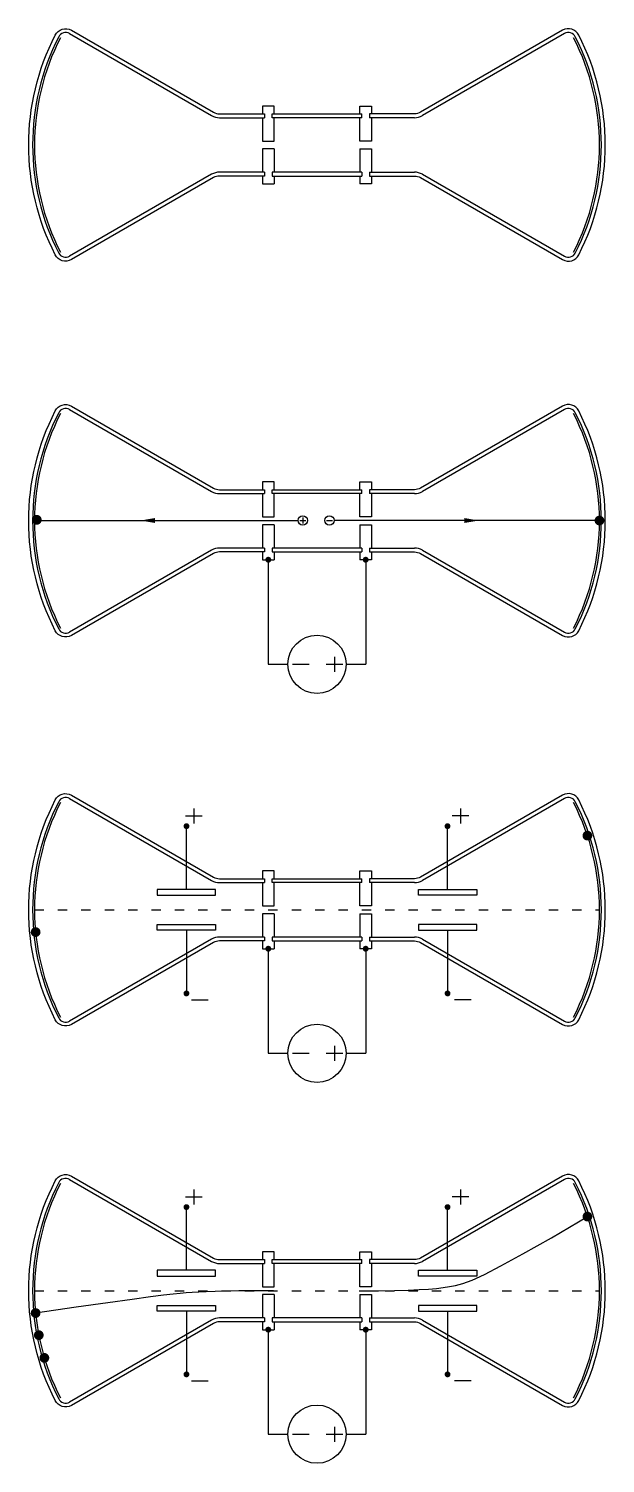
# Model space of a CAD drawing. Extents: x 78 to 226, y -229 to 140.
import ezdxf

# ---------------------------------------------------------------- set-up
doc = ezdxf.new("R2010")
doc.units = 0
doc.header["$LTSCALE"] = 0.2
doc.linetypes.add('ACAD_ISO03W100', pattern=[30, 12, -18])
doc.layers.get('0').update_dxf_attribs({"linetype": 'CONTINUOUS'})

msp = doc.modelspace()

# ---------------------------------------------------------------- linework, layer by layer
for p, q in [((88.47, 138.6), (124.95, 117.54)), ((215.53, 138.6), (179.05, 117.54)), ((138, 120), (138, 118)), ((141, 120), (138, 120)), ((138.5, 118), (138.5, 117)), ((140.5, 118), (163.5, 118)), ((140.5, 117), (140.5, 118)), ((141, 118), (141, 120)), ((163, 120), (166, 120)), ((163, 118), (163, 120)), ((163.5, 117), (163.5, 118)), ((165.5, 118), (165.5, 117)), ((166, 120), (166, 118)), ((126.95, 117), (138.5, 117)), ((138, 117), (138, 111)), ((163.5, 117), (140.5, 117)), ((141, 111), (141, 117)), ((163, 111), (163, 117)), ((177.05, 117), (165.5, 117)), ((166, 117), (166, 111)), ((138, 111), (141, 111)), ((166, 111), (163, 111)), ((141, 109), (138, 109)), ((138, 109), (138, 103)), ((141, 109), (141, 103)), ((163, 109), (163, 103)), ((163, 109), (166, 109)), ((166, 109), (166, 103)), ((124.95, 102.46), (88.47, 81.4)), ((138.5, 103), (126.95, 103)), ((138, 102), (138, 100)), ((138, 100), (141, 100)), ((138.5, 103), (138.5, 102)), ((163.5, 103), (140.5, 103)), ((140.5, 103), (140.5, 102)), ((140.5, 102), (163.5, 102)), ((141, 102), (141, 100)), ((163, 102), (163, 100)), ((166, 100), (163, 100)), ((163.5, 103), (163.5, 102)), ((165.5, 103), (165.5, 102)), ((165.5, 103), (177.05, 103)), ((166, 102), (166, 100)), ((179.05, 102.46), (215.53, 81.4)), ((88.47, 42.02), (124.95, 20.96)), ((215.53, 42.02), (179.05, 20.96)), ((141, 23.42), (138, 23.42)), ((138, 23.42), (138, 21.42)), ((141, 21.42), (141, 23.42)), ((163, 23.42), (166, 23.42)), ((163, 21.42), (163, 23.42)), ((166, 23.42), (166, 21.42)), ((126.95, 20.42), (138.5, 20.42)), ((138, 20.42), (138, 14.42)), ((138.5, 21.42), (138.5, 20.42)), ((140.5, 21.42), (163.5, 21.42)), ((140.5, 20.42), (140.5, 21.42)), ((163.5, 20.42), (140.5, 20.42)), ((141, 14.42), (141, 20.42)), ((163, 14.42), (163, 20.42)), ((163.5, 20.42), (163.5, 21.42)), ((165.5, 21.42), (165.5, 20.42)), ((177.05, 20.42), (165.5, 20.42)), ((166, 20.42), (166, 14.42)), ((79.5, 13.49), (146.92, 13.49)), ((138, 14.42), (141, 14.42)), ((138, 12.42), (138, 6.42)), ((141, 12.42), (138, 12.42)), ((141, 12.42), (141, 6.42)), ((147.61, 13.47), (149.16, 13.47)), ((148.34, 14.24), (148.34, 12.76)), ((154.43, 13.47), (155.99, 13.47)), ((224.5, 13.49), (156.69, 13.49)), ((166, 14.42), (163, 14.42)), ((163, 12.42), (163, 6.42)), ((163, 12.42), (166, 12.42)), ((166, 12.42), (166, 6.42)), ((124.95, 5.89), (88.47, -15.17)), ((138.5, 6.42), (126.95, 6.42)), ((138, 5.42), (138, 3.42)), ((138.5, 6.42), (138.5, 5.42)), ((163.5, 6.42), (140.5, 6.42)), ((140.5, 6.42), (140.5, 5.42)), ((140.5, 5.42), (163.5, 5.42)), ((141, 5.42), (141, 3.42)), ((163, 5.42), (163, 3.42)), ((163.5, 6.42), (163.5, 5.42)), ((165.5, 6.42), (177.05, 6.42)), ((165.5, 6.42), (165.5, 5.42)), ((166, 5.42), (166, 3.42)), ((179.05, 5.89), (215.53, -15.17)), ((138, 3.42), (141, 3.42)), ((139.5, 3.42), (139.5, -23.44)), ((166, 3.42), (163, 3.42)), ((164.5, 3.42), (164.5, -23.44)), ((156.49, -21.54), (156.49, -25.41)), ((139.5, -23.44), (144.52, -23.44)), ((145.73, -23.44), (149.99, -23.44)), ((154.36, -23.44), (158.62, -23.44)), ((159.48, -23.44), (164.5, -23.44)), ((88.47, -57.94), (124.95, -79)), ((215.53, -57.94), (179.05, -79)), ((118.24, -62.38), (122.5, -62.38)), ((120.37, -60.48), (120.37, -64.35)), ((190.96, -62.38), (186.7, -62.38)), ((188.83, -60.48), (188.83, -64.35)), ((118.49, -81.28), (118.49, -65.04)), ((185.51, -81.28), (185.51, -65.04)), ((138, -76.53), (138, -78.53)), ((141, -76.53), (138, -76.53)), ((141, -78.53), (141, -76.53)), ((163, -78.53), (163, -76.53)), ((163, -76.53), (166, -76.53)), ((166, -76.53), (166, -78.53)), ((126.95, -79.53), (138.5, -79.53)), ((138, -79.53), (138, -85.53)), ((138.5, -78.53), (138.5, -79.53)), ((140.5, -78.53), (163.5, -78.53)), ((140.5, -79.53), (140.5, -78.53)), ((163.5, -79.53), (140.5, -79.53)), ((141, -85.53), (141, -79.53)), ((163, -85.53), (163, -79.53)), ((163.5, -79.53), (163.5, -78.53)), ((165.5, -78.53), (165.5, -79.53)), ((177.05, -79.53), (165.5, -79.53)), ((166, -79.53), (166, -85.53)), ((125.96, -81.28), (111.01, -81.28)), ((111.01, -81.28), (111.01, -82.76)), ((111.01, -82.76), (125.96, -82.76)), ((125.96, -82.76), (125.96, -81.28)), ((178.04, -81.28), (192.99, -81.28)), ((178.04, -82.76), (178.04, -81.28)), ((192.99, -82.76), (178.04, -82.76)), ((192.99, -81.28), (192.99, -82.76)), ((138, -85.53), (141, -85.53)), ((138, -87.53), (138, -93.53)), ((141, -87.53), (138, -87.53)), ((141, -87.53), (141, -93.53)), ((166, -85.53), (163, -85.53)), ((163, -87.53), (163, -93.53)), ((163, -87.53), (166, -87.53)), ((166, -87.53), (166, -93.53)), ((111.01, -90.3), (125.96, -90.3)), ((111.01, -91.78), (111.01, -90.3)), ((125.96, -91.78), (111.01, -91.78)), ((118.49, -91.78), (118.49, -108.02)), ((125.96, -90.3), (125.96, -91.78)), ((192.99, -90.3), (178.04, -90.3)), ((178.04, -90.3), (178.04, -91.78)), ((178.04, -91.78), (192.99, -91.78)), ((185.51, -91.78), (185.51, -108.02)), ((192.99, -91.78), (192.99, -90.3)), ((124.95, -94.07), (88.47, -115.13)), ((138.5, -93.53), (126.95, -93.53)), ((138, -94.53), (138, -96.53)), ((138.5, -93.53), (138.5, -94.53)), ((163.5, -93.53), (140.5, -93.53)), ((140.5, -93.53), (140.5, -94.53)), ((140.5, -94.53), (163.5, -94.53)), ((141, -94.53), (141, -96.53)), ((163, -94.53), (163, -96.53)), ((163.5, -93.53), (163.5, -94.53)), ((165.5, -93.53), (177.05, -93.53)), ((165.5, -93.53), (165.5, -94.53)), ((166, -94.53), (166, -96.53)), ((179.05, -94.07), (215.53, -115.13)), ((138, -96.53), (141, -96.53)), ((139.5, -96.53), (139.5, -123.39)), ((166, -96.53), (163, -96.53)), ((164.5, -96.53), (164.5, -123.39)), ((119.78, -109.64), (124.04, -109.64)), ((191.55, -109.64), (187.29, -109.64)), ((156.49, -121.49), (156.49, -125.36)), ((139.5, -123.39), (144.52, -123.39)), ((145.73, -123.39), (149.99, -123.39)), ((154.36, -123.39), (158.62, -123.39)), ((159.48, -123.39), (164.5, -123.39)), ((88.47, -155.81), (124.95, -176.87)), ((120.37, -158.36), (120.37, -162.23)), ((215.53, -155.81), (179.05, -176.87)), ((188.83, -158.36), (188.83, -162.23)), ((118.24, -160.25), (122.5, -160.25)), ((190.96, -160.25), (186.7, -160.25)), ((118.49, -179.16), (118.49, -162.92)), ((185.51, -179.16), (185.51, -162.92)), ((141, -174.41), (138, -174.41)), ((138, -174.41), (138, -176.41)), ((138.5, -176.41), (138.5, -177.41)), ((140.5, -176.41), (163.5, -176.41)), ((140.5, -177.41), (140.5, -176.41)), ((141, -176.41), (141, -174.41)), ((163, -174.41), (166, -174.41)), ((163, -176.41), (163, -174.41)), ((163.5, -177.41), (163.5, -176.41)), ((165.5, -176.41), (165.5, -177.41)), ((166, -174.41), (166, -176.41)), ((125.96, -179.16), (111.01, -179.16)), ((111.01, -179.16), (111.01, -180.64)), ((125.96, -180.64), (125.96, -179.16)), ((126.95, -177.41), (138.5, -177.41)), ((138, -177.41), (138, -183.41)), ((163.5, -177.41), (140.5, -177.41)), ((141, -183.41), (141, -177.41)), ((163, -183.41), (163, -177.41)), ((177.05, -177.41), (165.5, -177.41)), ((166, -177.41), (166, -183.41)), ((178.04, -179.16), (192.99, -179.16)), ((178.04, -180.64), (178.04, -179.16)), ((192.99, -179.16), (192.99, -180.64)), ((111.01, -180.64), (125.96, -180.64)), ((138, -183.41), (141, -183.41)), ((166, -183.41), (163, -183.41)), ((192.99, -180.64), (178.04, -180.64)), ((141, -185.41), (138, -185.41)), ((138, -185.41), (138, -191.41)), ((141, -185.41), (141, -191.41)), ((163, -185.41), (166, -185.41)), ((163, -185.41), (163, -191.41)), ((166, -185.41), (166, -191.41)), ((111.01, -188.18), (125.96, -188.18)), ((111.01, -189.66), (111.01, -188.18)), ((125.96, -189.66), (111.01, -189.66)), ((118.49, -189.66), (118.49, -205.9)), ((125.96, -188.18), (125.96, -189.66)), ((138.5, -191.41), (126.95, -191.41)), ((138.5, -191.41), (138.5, -192.41)), ((163.5, -191.41), (140.5, -191.41)), ((140.5, -191.41), (140.5, -192.41)), ((163.5, -191.41), (163.5, -192.41)), ((165.5, -191.41), (177.05, -191.41)), ((165.5, -191.41), (165.5, -192.41)), ((192.99, -188.18), (178.04, -188.18)), ((178.04, -188.18), (178.04, -189.66)), ((178.04, -189.66), (192.99, -189.66)), ((185.51, -189.66), (185.51, -205.9)), ((192.99, -189.66), (192.99, -188.18)), ((124.95, -191.94), (88.47, -213)), ((138, -192.41), (138, -194.41)), ((138, -194.41), (141, -194.41)), ((139.5, -194.41), (139.5, -221.26)), ((140.5, -192.41), (163.5, -192.41)), ((141, -192.41), (141, -194.41)), ((163, -192.41), (163, -194.41)), ((166, -194.41), (163, -194.41)), ((164.5, -194.41), (164.5, -221.26)), ((166, -192.41), (166, -194.41)), ((179.05, -191.94), (215.53, -213)), ((119.78, -207.52), (124.04, -207.52)), ((191.55, -207.52), (187.29, -207.52)), ((156.49, -219.37), (156.49, -223.24)), ((139.5, -221.26), (144.52, -221.26)), ((145.73, -221.26), (149.99, -221.26)), ((154.36, -221.26), (158.62, -221.26)), ((159.48, -221.26), (164.5, -221.26))]:
    msp.add_line(p, q)
at = {"linetype": 'ACAD_ISO03W100'}
for p, q in [((79.5, -86.53), (224.5, -86.53)), ((79.5, -184.41), (224.5, -184.41))]:
    msp.add_line(p, q, dxfattribs=at)
for points in [[(138.5, 102), (126.95, 102, 0.131652), (125.45, 101.6), (88.97, 80.54, -0.429193), (84.8, 81.77, -0.240867), (84.8, 138.23, -0.429193), (88.97, 139.46), (125.45, 118.4, 0.131652), (126.95, 118), (138.5, 118)], [(165.5, 102), (177.05, 102, -0.131652), (178.55, 101.6), (215.03, 80.54, 0.429193), (219.2, 81.77, 0.240867), (219.2, 138.23, 0.429193), (215.03, 139.46), (178.55, 118.4, -0.131652), (177.05, 118), (165.5, 118)], [(138.5, 5.42), (126.95, 5.42, 0.131652), (125.45, 5.02), (88.97, -16.04, -0.429193), (84.8, -14.81, -0.240867), (84.8, 41.65, -0.429193), (88.97, 42.88), (125.45, 21.82, 0.131652), (126.95, 21.42), (138.5, 21.42)], [(165.5, 5.42), (177.05, 5.42, -0.131652), (178.55, 5.02), (215.03, -16.04, 0.429193), (219.2, -14.81, 0.240867), (219.2, 41.65, 0.429193), (215.03, 42.88), (178.55, 21.82, -0.131652), (177.05, 21.42), (165.5, 21.42)], [(138.5, -94.53), (126.95, -94.53, 0.131652), (125.45, -94.93), (88.97, -115.99, -0.429193), (84.8, -114.76, -0.240867), (84.8, -58.3, -0.429193), (88.97, -57.07), (125.45, -78.13, 0.131652), (126.95, -78.53), (138.5, -78.53)], [(165.5, -94.53), (177.05, -94.53, -0.131652), (178.55, -94.93), (215.03, -115.99, 0.429193), (219.2, -114.76, 0.240867), (219.2, -58.3, 0.429193), (215.03, -57.07), (178.55, -78.13, -0.131652), (177.05, -78.53), (165.5, -78.53)], [(138.5, -192.41), (126.95, -192.41, 0.131652), (125.45, -192.81), (88.97, -213.87, -0.429193), (84.8, -212.64, -0.240867), (84.8, -156.18, -0.429193), (88.97, -154.95), (125.45, -176.01, 0.131652), (126.95, -176.41), (138.5, -176.41)], [(165.5, -192.41), (177.05, -192.41, -0.131652), (178.55, -192.81), (215.03, -213.87, 0.429193), (219.2, -212.64, 0.240867), (219.2, -156.18, 0.429193), (215.03, -154.95), (178.55, -176.01, -0.131652), (177.05, -176.41), (165.5, -176.41)]]:
    msp.add_lwpolyline(points, format="xyb")
for points, const_width in [([(79.45, 13.67, 1), (80.7, 13.67, 1)], 1.25), ([(223.87, 13.49, 1), (225.12, 13.49, 1)], 1.25), ([(139.12, 3.42, 1), (139.88, 3.42, 1)], 0.75), ([(164.12, 3.42, 1), (164.88, 3.42, 1)], 0.75), ([(118.11, -65.04, -1), (118.86, -65.04, -1)], 0.75), ([(185.89, -65.04, 1), (185.14, -65.04, 1)], 0.75), ([(220.79, -67.47, 1), (222.04, -67.47, 1)], 1.25), ([(79.15, -92.26, 1), (80.4, -92.26, 1)], 1.25), ([(139.12, -96.53, 1), (139.88, -96.53, 1)], 0.75), ([(164.12, -96.53, 1), (164.88, -96.53, 1)], 0.75), ([(118.11, -108.02, 1), (118.86, -108.02, 1)], 0.75), ([(185.89, -108.02, -1), (185.14, -108.02, -1)], 0.75), ([(118.11, -162.92, -1), (118.86, -162.92, -1)], 0.75), ([(185.89, -162.92, 1), (185.14, -162.92, 1)], 0.75), ([(220.79, -165.35, 1), (222.04, -165.35, 1)], 1.25), ([(79.15, -190.14, 1), (80.4, -190.14, 1)], 1.25), ([(79.96, -195.81, 1), (81.21, -195.81, 1)], 1.25), ([(139.12, -194.41, 1), (139.88, -194.41, 1)], 0.75), ([(164.12, -194.41, 1), (164.88, -194.41, 1)], 0.75), ([(81.39, -201.66, 1), (82.64, -201.66, 1)], 1.25), ([(118.11, -205.9, 1), (118.86, -205.9, 1)], 0.75), ([(185.89, -205.9, -1), (185.14, -205.9, -1)], 0.75)]:
    msp.add_lwpolyline(points, format="xyb", close=True, dxfattribs=dict(const_width=const_width))
for points in [[(162.82, -184.41), (167.78, -184.39), (171.93, -184.34), (175.39, -184.25), (178.25, -184.13), (180.63, -183.97), (182.64, -183.79), (184.39, -183.58), (185.99, -183.34), (187.59, -183.04), (189.42, -182.54), (191.79, -181.66), (194.96, -180.22), (199.23, -178.04), (204.87, -174.96), (212.17, -170.79), (221.42, -165.35)], [(140.81, -184.41), (135.96, -184.42), (131.92, -184.45), (128.57, -184.5), (125.82, -184.57), (123.54, -184.66), (121.63, -184.76), (119.97, -184.86), (118.44, -184.98), (116.91, -185.11), (115.08, -185.29), (112.63, -185.58), (109.24, -186.01), (104.58, -186.63), (98.33, -187.5), (90.17, -188.65), (79.77, -190.14)]]:
    msp.add_lwpolyline(points)
for centre, radius in [((148.36, 13.51), 1.21), ((155.18, 13.51), 1.21), ((152, -23.44), 7.48), ((152, -123.39), 7.48), ((152, -221.26), 7.48)]:
    msp.add_circle(centre, radius)
for centre, radius, start, end in [((140, 110), 61, 152.9146, 207.0854), ((140, 110), 60.5, 152.9146, 207.0854), ((87.47, 136.86), 2, 60, 152.9146), ((216.53, 136.86), 2, 27.0854, 120), ((164, 110), 60.5, 332.9146, 27.0854), ((164, 110), 61, 332.9146, 27.0854), ((126.95, 121), 4, 240, 270), ((177.05, 121), 4, 270, 300), ((126.95, 99), 4, 90, 120), ((177.05, 99), 4, 60, 90), ((87.47, 83.14), 2, 207.0854, 300), ((216.53, 83.14), 2, 240, 332.9146), ((140, 13.42), 61, 152.9146, 207.0854), ((140, 13.42), 60.5, 152.9146, 207.0854), ((87.47, 40.29), 2, 60, 152.9146), ((216.53, 40.29), 2, 27.0854, 120), ((164, 13.42), 60.5, 332.9146, 27.0854), ((164, 13.42), 61, 332.9146, 27.0854), ((126.95, 24.42), 4, 240, 270), ((177.05, 24.42), 4, 270, 300), ((126.95, 2.42), 4, 90, 120), ((177.05, 2.42), 4, 60, 90), ((87.47, -13.44), 2, 207.0854, 300), ((216.53, -13.44), 2, 240, 332.9146), ((140, -86.53), 61, 152.9146, 207.0854), ((87.47, -59.67), 2, 60, 152.9146), ((216.53, -59.67), 2, 27.0854, 120), ((164, -86.53), 61, 332.9146, 27.0854), ((140, -86.53), 60.5, 152.9146, 207.0854), ((164, -86.53), 60.5, 332.9146, 27.0854), ((126.95, -75.53), 4, 240, 270), ((126.95, -75.53), 4, 240, 270), ((177.05, -75.53), 4, 270, 300), ((126.95, -97.53), 4, 90, 120), ((177.05, -97.53), 4, 60, 90), ((87.47, -113.4), 2, 207.0854, 300), ((216.53, -113.4), 2, 240, 332.9146), ((140, -184.41), 61, 152.9146, 207.0854), ((140, -184.41), 60.5, 152.9146, 207.0854), ((87.47, -157.54), 2, 60, 152.9146), ((216.53, -157.54), 2, 27.0854, 120), ((164, -184.41), 60.5, 332.9146, 27.0854), ((164, -184.41), 61, 332.9146, 27.0854), ((126.95, -173.41), 4, 240, 270), ((126.95, -173.41), 4, 240, 270), ((177.05, -173.41), 4, 270, 300), ((126.95, -195.41), 4, 90, 120), ((177.05, -195.41), 4, 60, 90), ((87.47, -211.27), 2, 207.0854, 300), ((216.53, -211.27), 2, 240, 332.9146)]:
    msp.add_arc(centre, radius, start, end)
for points in [[(110.4, 12.87), (110.4, 14.12), (106.65, 13.49)], [(189.83, 12.87), (189.83, 14.12), (193.58, 13.49)]]:
    msp.add_solid(points)

doc.saveas('drawing.dxf')
